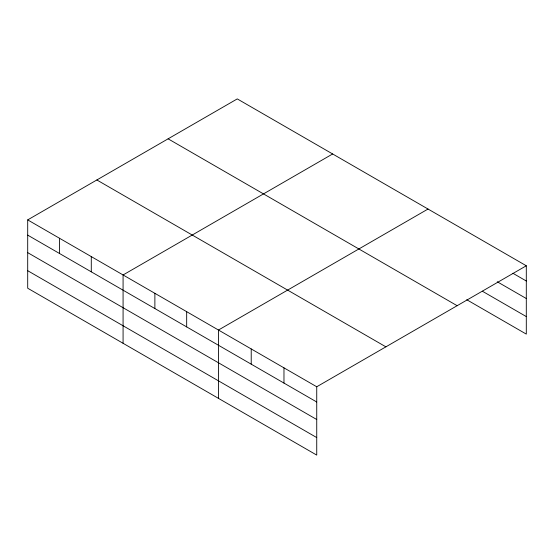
<?xml version="1.0" encoding="UTF-8"?>
<svg xmlns="http://www.w3.org/2000/svg" width="554" height="554" viewBox="0 0 554 554"><rect width="100%" height="100%" fill="white"/><g stroke="black" fill="none" stroke-linecap="round" stroke-linejoin="round"><path stroke-width="0.83" d="M316.736 419.516L316.736 386.768L27.7 219.896L27.7 288.225L316.736 455.097L316.736 419.516L27.7 252.645M466.745 299.721L526.3 334.104L526.3 265.775L237.264 98.903L27.7 219.896M332.649 153.97L123.078 274.964L123.078 343.293M428.027 209.038L218.463 330.032L218.463 398.361M316.736 386.768L526.3 265.775M512.9 273.267L526.3 281.003M497.263 281.764L526.3 298.523M482.375 291.224L526.3 316.583M168.111 138.832L457.14 305.704M96.86 179.967L385.889 346.839M27.7 235.125L316.736 401.996M27.7 270.705L316.736 437.577M283.973 367.856L283.973 383.084M251.218 348.944L251.218 364.172M186.67 311.673L186.67 326.902M154.878 293.315L154.878 308.543M91.285 256.606L91.285 271.834M59.493 238.248L59.493 253.476"/></g></svg>
